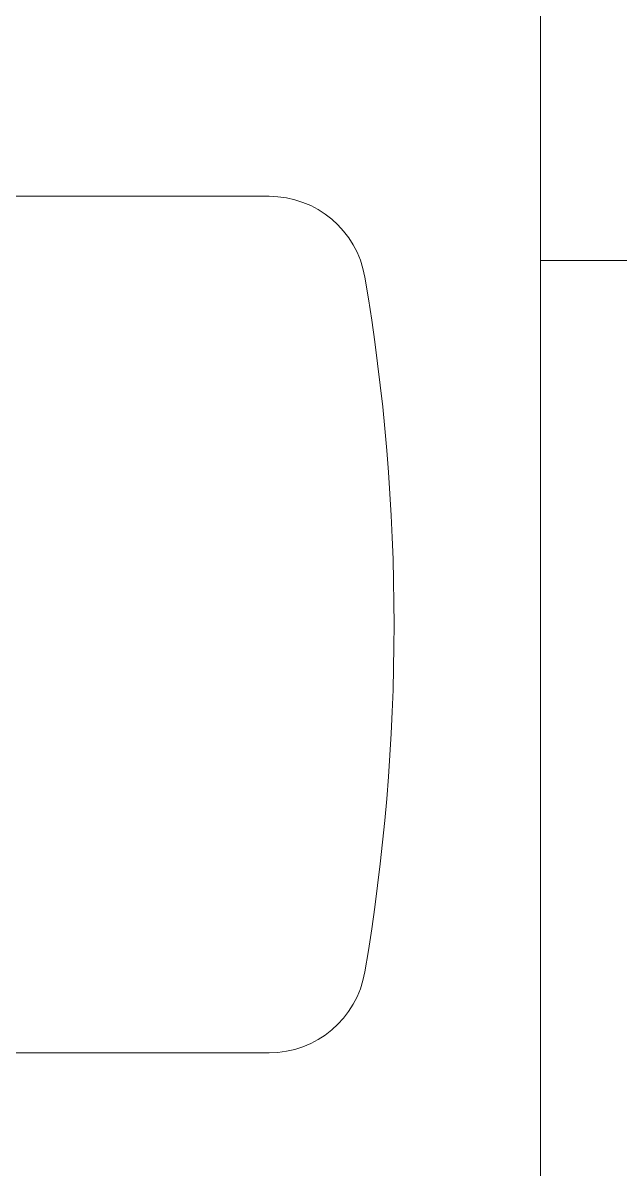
# Model space of a CAD drawing. Header units: metres. Extents: x 75097 to 220695, y -1557923 to -1361206.
# Drawn here: x 116042 to 116349, y -1399511 to -1398920 of the extents above; entities that cross this region are included whole.
import ezdxf

# ---------------------------------------------------------------- set-up
doc = ezdxf.new("R2010")
doc.units = ezdxf.units.M
doc.layers.get('0').update_dxf_attribs({"lineweight": 0})
doc.layers.add('A-100 - Copy$0$Medical Equipment and Furniture', color=8, linetype='Continuous', lineweight=0)

# ---------------------------------------------------------------- blocks, each defined once
blk = doc.blocks.new('A-100 - Copy$0$GF21043-P')
for p, q in [((-0.4, 0.6), (-0.4, 0)), ((-0.8, 0), (0.8, 0))]:
    blk.add_line(p, q)
blk = doc.blocks.new('A-100 - Copy$0$GF21018-P')
for p, q in [((-0.2207, 0.47563), (-0.2207, 0.0675)), ((0.22049, 0.47563), (0.22049, 0.0675))]:
    blk.add_line(p, q)
for centre, radius, start, end in [((-0.0001, -0.52948), 1.06948, 80.36712, 99.63288), ((-0.1707, 0.47563), 0.05, 99.63288, 180), ((0.17049, 0.47563), 0.05, 0, 80.36712)]:
    blk.add_arc(centre, radius, start, end)
blk = doc.blocks.new('A-100 - Copy')
at = {"layer": 'A-100 - Copy$0$Medical Equipment and Furniture', "extrusion": (1.19783e-18, -8.17187e-07, 1), "xscale": 1000.000000000002, "yscale": 1000.000000000002, "zscale": 1000.000000000002, "rotation": 270}
blk.add_blockref('A-100 - Copy$0$GF21043-P', (116308.28, -1399442.69, 1.63), dxfattribs=at)
at = {"layer": 'A-100 - Copy$0$Medical Equipment and Furniture', "extrusion": (-7.77426e-06, -8.17011e-07, 1), "xscale": 1000.000000000006, "yscale": 1000.000000000006, "zscale": 1000.000000000006, "rotation": 269.9985892353253}
blk.add_blockref('A-100 - Copy$0$GF21018-P', (115692.9, -1399230.32, 0.74), dxfattribs=at)

msp = doc.modelspace()

# ---------------------------------------------------------------- block references
msp.add_blockref('A-100 - Copy', (0, 0))

doc.saveas('drawing.dxf')
